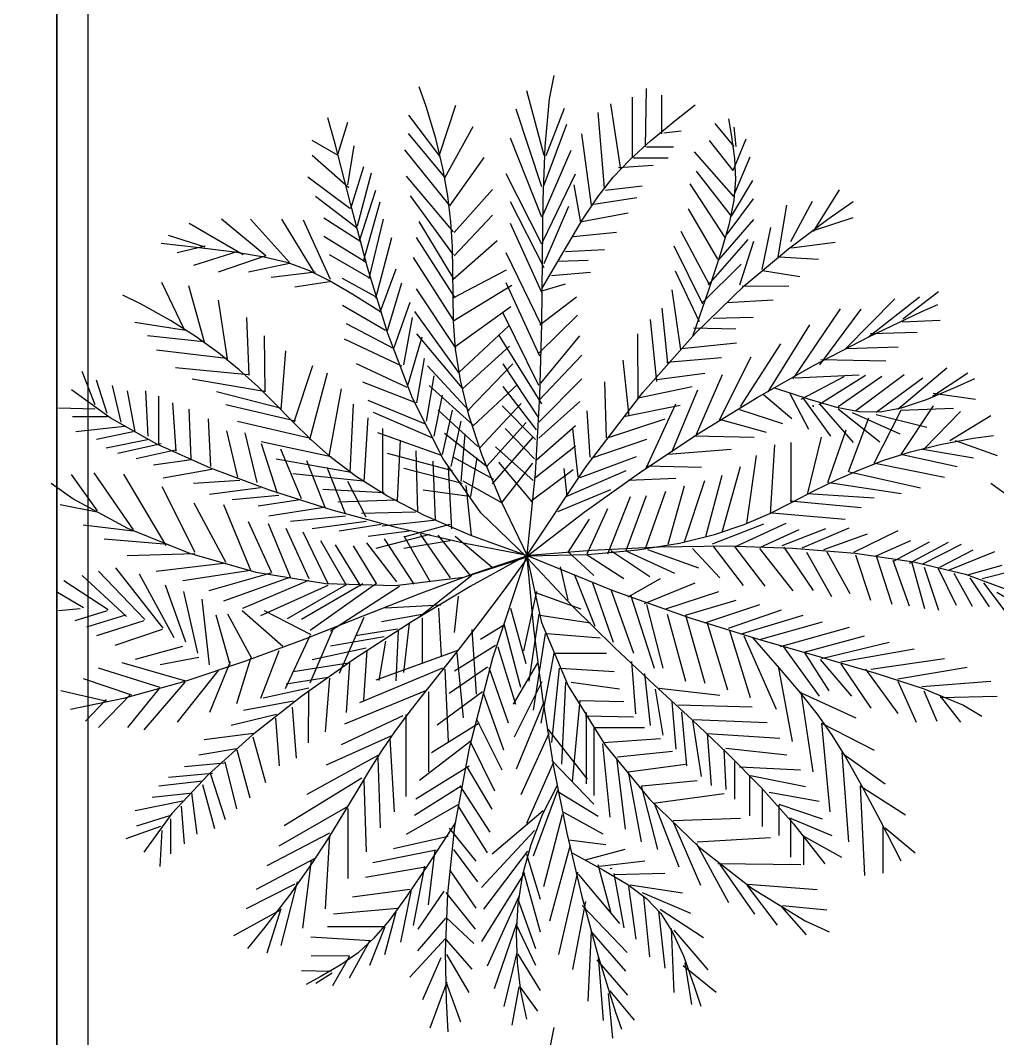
# Model space of a CAD drawing. Header units: millimetres. Extents: x 1993 to 4093, y 1262 to 2017.
# Drawn here: x 3543.47 to 3551.76, y 1609.46 to 1618.1 of the extents above; entities that cross this region are included whole.
import ezdxf

# ---------------------------------------------------------------- set-up
doc = ezdxf.new("R2010")
doc.units = ezdxf.units.MM
doc.layers.add('LOW HEIGHT STORAGE WITH PLANTER BOX', color=251, linetype='Continuous', lineweight=25)
doc.layers.add('PLANNER', color=3, linetype='Continuous')

# ---------------------------------------------------------------- blocks, each defined once
blk = doc.blocks.new('LSH 6FT')
at = {"layer": 'LOW HEIGHT STORAGE WITH PLANTER BOX'}
for p, q in [((-3.4023, -10.0828), (-3.3931, -9.5882)), ((-4.2631, -10.1561), (-4.4096, -9.6066)), ((-3.5122, -10.1744), (-3.5122, -9.6615)), ((-3.2649, -9.9729), (-3.2649, -9.6432)), ((-5.1486, -10.1408), (-5.0121, -9.7288)), ((-4.2814, -10.4217), (-4.5012, -9.7623)), ((-4.2448, -10.1561), (-4.0891, -9.7531)), ((-3.6129, -10.2752), (-3.6953, -9.7165)), ((-5.1482, -10.1612), (-5.4121, -9.8134)), ((-3.7503, -10.4309), (-3.8052, -9.7897)), ((-6.0123, -10.1378), (-5.9298, -9.8722)), ((-5.1042, -10.3448), (-4.8657, -9.9107)), ((-4.2631, -10.4034), (-4.0708, -9.8905)), ((-2.6509, -10.0802), (-2.8097, -9.8852)), ((-2.6327, -10.0783), (-2.65, -9.9143)), ((-5.1084, -10.3367), (-5.4136, -9.9691)), ((-4.2814, -10.6782), (-4.547, -10.0096)), ((-3.8602, -10.5774), (-3.9426, -9.9729)), ((-3.2466, -9.9638), (-3.1001, -9.9454)), ((-2.657, -10.2835), (-2.5474, -10.014)), ((-6.0123, -10.1561), (-6.232, -10.0279)), ((-5.9298, -10.4034), (-5.8749, -10.0737)), ((-5.0676, -10.5736), (-5.4441, -10.1089)), ((-4.2723, -10.6599), (-4.0342, -10.1103)), ((-3.3931, -10.0828), (-3.1642, -10.0828)), ((-2.657, -10.2835), (-2.8589, -10.0285)), ((-5.9207, -10.4309), (-6.232, -10.1561)), ((-5.0633, -10.5817), (-4.7712, -10.1713)), ((-3.503, -10.1744), (-3.21, -10.1744)), ((-2.652, -10.504), (-2.9869, -10.125)), ((-2.653, -10.4949), (-2.5128, -10.1669)), ((-5.9024, -10.6049), (-5.7925, -10.2477)), ((-3.6312, -10.2569), (-3.3382, -10.2385)), ((-5.9115, -10.6049), (-6.2687, -10.3393)), ((-5.8474, -10.7515), (-5.7284, -10.3027)), ((-5.031, -10.8024), (-5.4322, -10.3299)), ((-4.2814, -10.9072), (-4.5836, -10.3118)), ((-4.2723, -10.8797), (-3.9975, -10.3118)), ((-2.6711, -10.6718), (-2.9695, -10.2889)), ((-2.6711, -10.6718), (-2.4915, -10.3673)), ((-5.8291, -10.8797), (-5.6917, -10.4492)), ((-5.0267, -10.8105), (-4.701, -10.4445)), ((-3.9518, -10.724), (-4.0067, -10.4034)), ((-3.7411, -10.4492), (-3.4298, -10.4126)), ((-2.7256, -10.8526), (-3.0226, -10.3959)), ((-1.976, -10.8008), (-1.7557, -10.4459)), ((-5.8566, -10.7698), (-6.2046, -10.5042)), ((-5.0318, -10.999), (-5.3966, -10.4972)), ((-3.8419, -10.5683), (-3.4755, -10.5133)), ((-2.7103, -10.8233), (-2.4842, -10.5231)), ((-5.7925, -11.0446), (-5.6551, -10.55)), ((-4.2631, -11.1087), (-4.547, -10.55)), ((-4.2631, -11.072), (-4.0525, -10.5866)), ((-2.7892, -11.0343), (-3.0369, -10.6092)), ((-2.2754, -11.0167), (-2.2024, -10.5761)), ((-2.1696, -10.8858), (-1.9848, -10.5438)), ((-6.6258, -11.0079), (-7.0013, -10.6965)), ((-6.4244, -11.0629), (-6.754, -10.6965)), ((-6.2137, -11.1453), (-6.4885, -10.6965)), ((-6.0764, -11.2094), (-6.3053, -10.7057)), ((-5.8199, -10.8888), (-6.1313, -10.6873)), ((-5.7467, -11.2003), (-5.6276, -10.6965)), ((-5.0275, -11.0071), (-4.7015, -10.6616)), ((-3.9426, -10.7148), (-3.5488, -10.6415)), ((-2.7792, -11.0425), (-2.4841, -10.698)), ((-1.9769, -10.7917), (-1.6386, -10.6822)), ((-6.8181, -10.9988), (-7.276, -10.7331)), ((-5.0283, -11.2037), (-5.3233, -10.7172)), ((-4.2814, -11.3193), (-4.547, -10.7331)), ((-2.8581, -11.2535), (-3.0995, -10.8001)), ((-2.4115, -11.1232), (-2.3388, -10.7656)), ((-7.1387, -10.9346), (-7.45, -10.8339)), ((-5.7742, -11.0629), (-6.1313, -10.8431)), ((-5.6917, -11.3651), (-5.5544, -10.8522)), ((-5.0175, -11.3633), (-5.3456, -10.8527)), ((-5.0365, -11.208), (-4.661, -10.878)), ((-4.0159, -10.8431), (-3.6495, -10.8064)), ((-2.8672, -11.2544), (-2.5305, -10.8688)), ((-2.6002, -11.2538), (-2.483, -10.8821)), ((-7.1387, -10.9255), (-7.3768, -10.9804)), ((-6.8639, -10.9713), (-7.2394, -11.0904)), ((-4.08, -10.9713), (-3.7503, -10.953)), ((-2.9146, -11.416), (-3.1598, -10.9262)), ((-2.1638, -10.9404), (-1.7913, -10.8918)), ((-6.6258, -11.0079), (-7.0288, -11.1453)), ((-5.7375, -11.2003), (-6.0855, -10.9988)), ((-5.0348, -11.5479), (-5.3714, -11.0211)), ((-4.2814, -11.6033), (-4.5836, -10.9804)), ((-4.1441, -11.0537), (-3.8876, -11.0446)), ((-2.2663, -11.0158), (-1.9327, -11.0357)), ((-6.4244, -11.072), (-6.7724, -11.1453)), ((-6.2046, -11.1453), (-6.58, -11.1911)), ((-5.6551, -11.4842), (-5.5177, -11.1178)), ((-5.0298, -11.3594), (-4.5831, -11.1266)), ((-4.199, -11.1728), (-3.8693, -11.1453)), ((-2.9447, -11.5666), (-3.1468, -11.1367)), ((-2.9246, -11.4079), (-2.5912, -11.0778)), ((-2.4105, -11.1324), (-2.0922, -11.1815)), ((-6.0855, -11.2277), (-6.3786, -11.2735)), ((-5.6917, -11.356), (-5.9756, -11.2003)), ((-7.3199, -11.625), (-7.509, -11.2345)), ((-7.1459, -11.7405), (-7.2773, -11.2629)), ((-5.591, -11.6399), (-5.4719, -11.2369)), ((-5.0102, -11.7933), (-5.3465, -11.2869)), ((-5.0387, -11.5603), (-4.5358, -11.2569)), ((-4.2997, -11.8597), (-4.5836, -11.2369)), ((-4.2723, -11.301), (-4.08, -11.2461)), ((-3.1036, -11.8045), (-3.1759, -11.2963)), ((-2.5811, -11.2609), (-2.1846, -11.265)), ((-1.2169, -11.5422), (-0.914, -11.3112)), ((-6.9515, -11.8819), (-7.0279, -11.3839)), ((-5.5361, -11.7865), (-5.3987, -11.4018)), ((-4.2997, -11.5941), (-3.9884, -11.356)), ((-2.7133, -11.4039), (-2.3197, -11.3806)), ((-1.7037, -11.7972), (-1.2857, -11.3715)), ((-1.509, -11.6952), (-1.0771, -11.3552)), ((-5.6093, -11.6399), (-5.9756, -11.4292)), ((-4.9821, -12.0058), (-5.3596, -11.4797)), ((-5.0187, -11.7771), (-4.5451, -11.4373)), ((-4.3089, -12.107), (-4.6111, -11.4934)), ((-3.2114, -11.9172), (-3.2606, -11.4527)), ((-2.1496, -12.0515), (-1.747, -11.4581)), ((-1.9224, -11.9325), (-1.5708, -11.4588)), ((-7.3054, -11.6395), (-7.737, -11.5739)), ((-6.7659, -12.0205), (-6.7872, -11.5311)), ((-5.4536, -11.933), (-5.3804, -11.53)), ((-4.3089, -11.8323), (-3.9792, -11.5117)), ((-3.3053, -12.0745), (-3.3612, -11.5462)), ((-2.8282, -11.5358), (-2.4884, -11.5274)), ((-1.2246, -11.5669), (-0.9013, -11.5526)), ((-5.5361, -11.7956), (-5.939, -11.585)), ((-4.9863, -11.9977), (-4.5628, -11.6014)), ((-2.9945, -11.6179), (-2.6345, -11.6258)), ((-2.3605, -12.162), (-2.0066, -11.5941)), ((-1.4932, -11.6663), (-1.096, -11.6546)), ((-7.1546, -11.7376), (-7.6296, -11.6866)), ((-6.6294, -12.1621), (-6.6363, -11.6872)), ((-5.4719, -11.9422), (-5.9573, -11.7132)), ((-5.417, -12.0979), (-5.2979, -11.6949)), ((-4.9596, -12.1283), (-5.3442, -11.6679)), ((-4.2814, -12.2627), (-4.6477, -11.6765)), ((-4.2906, -12.0887), (-3.9609, -11.6857)), ((-3.4648, -12.2204), (-3.468, -11.6681)), ((-3.0955, -11.7944), (-2.6311, -11.7452)), ((-6.9602, -11.8791), (-7.5541, -11.8081)), ((-6.4959, -12.3124), (-6.4565, -11.8142)), ((-4.9553, -12.1364), (-4.5559, -11.7733)), ((-2.5958, -12.2853), (-2.2535, -11.7544)), ((-1.6956, -11.793), (-1.2575, -11.7806)), ((-5.4262, -12.1253), (-5.8566, -11.9238)), ((-5.3437, -12.2536), (-5.2796, -11.878)), ((-4.9113, -12.32), (-4.5287, -11.9244)), ((-4.3089, -12.3818), (-4.6111, -11.9238)), ((-4.3089, -12.2353), (-3.9426, -11.8506)), ((-3.5414, -12.3666), (-3.5916, -11.893)), ((-3.2215, -11.9091), (-2.7561, -11.869)), ((-2.7739, -12.3993), (-2.5054, -11.8657)), ((-1.915, -11.8873), (-1.3618, -11.8973)), ((-8.0728, -12.2719), (-8.1827, -11.988)), ((-6.7746, -12.0177), (-7.3915, -11.9583)), ((-6.3856, -12.4164), (-6.2274, -11.9382)), ((-6.252, -12.5667), (-6.1027, -11.9987)), ((-4.8989, -12.3239), (-5.2536, -11.9408)), ((-3.3072, -12.0563), (-2.8983, -12.0038)), ((-1.2598, -12.3091), (-0.8445, -11.9571)), ((-0.967, -12.197), (-0.6675, -11.9988)), ((-7.972, -12.3452), (-8.0636, -12.0612)), ((-6.6381, -12.1593), (-7.2494, -12.0535)), ((-5.3529, -12.2536), (-5.8016, -12.0796)), ((-5.2613, -12.4093), (-5.1972, -12.0246)), ((-4.3089, -12.4184), (-3.9426, -12.0521)), ((-3.7335, -12.5528), (-3.7472, -12.0753)), ((-2.9682, -12.5217), (-2.7484, -12.0137)), ((-2.1333, -12.043), (-1.589, -12.0163)), ((-2.0808, -12.2222), (-1.7157, -12.031)), ((-1.9324, -12.2686), (-1.5357, -12.0194)), ((-1.7682, -12.2859), (-1.3962, -12.029)), ((-1.616, -12.3199), (-1.208, -12.0131)), ((-1.4437, -12.333), (-1.0477, -12.0429)), ((-7.853, -12.4184), (-7.9262, -12.107)), ((-7.7339, -12.5009), (-7.798, -12.1528)), ((-7.624, -12.5375), (-7.6423, -12.1528)), ((-6.493, -12.3037), (-7.0436, -12.1602)), ((-6.0867, -12.7083), (-5.9837, -12.1346)), ((-4.8683, -12.4422), (-5.2385, -12.1085)), ((-4.864, -12.4503), (-4.4889, -12.0999)), ((-4.3272, -12.4826), (-4.6111, -12.1162)), ((-3.4657, -12.2112), (-3.0061, -12.1165)), ((-3.1784, -12.6732), (-2.959, -12.1447)), ((-2.4011, -12.1833), (-2.1596, -12.3876)), ((-2.1801, -12.1709), (-2.0186, -12.4791)), ((-0.9592, -12.1723), (-0.6019, -12.2228)), ((-7.5325, -12.6108), (-7.5325, -12.1986)), ((-7.3859, -12.6657), (-7.4134, -12.2536)), ((-5.9097, -12.844), (-5.882, -12.2647)), ((-5.2705, -12.4368), (-5.7558, -12.2353)), ((-5.1972, -12.5375), (-5.124, -12.1895)), ((-4.8076, -12.6378), (-4.4576, -12.2591)), ((-4.3089, -12.5558), (-3.9609, -12.2444)), ((-3.3971, -12.8084), (-3.1452, -12.2629)), ((-2.0603, -12.2218), (-1.8331, -12.537)), ((-1.9243, -12.2643), (-1.6396, -12.5907)), ((-8.0728, -12.3085), (-8.3841, -12.2994)), ((-7.2577, -12.7299), (-7.276, -12.3085)), ((-6.374, -12.4106), (-6.9651, -12.273)), ((-5.2064, -12.5558), (-5.71, -12.336)), ((-4.8242, -12.6258), (-5.1612, -12.3161)), ((-5.124, -12.6932), (-5.0415, -12.3177)), ((-4.3364, -12.565), (-4.6203, -12.2811)), ((-3.8728, -12.7149), (-3.8961, -12.3213)), ((-3.5869, -12.3714), (-3.1091, -12.2748)), ((-2.6035, -12.31), (-2.2407, -12.4301)), ((-1.973, -12.2898), (-1.9815, -12.2736)), ((-1.7679, -12.3064), (-1.4143, -12.5864)), ((-1.6485, -12.3369), (-1.2436, -12.5177)), ((-1.4608, -12.7665), (-1.2319, -12.3177)), ((-1.4433, -12.3535), (-1.0152, -12.4601)), ((-1.2351, -12.3168), (-0.7888, -12.3001)), ((-1.2319, -12.6932), (-0.9572, -12.2811)), ((-1.0304, -12.6383), (-0.7282, -12.3269)), ((-7.972, -12.3726), (-8.2651, -12.3726)), ((-7.0929, -12.794), (-7.1112, -12.391)), ((-6.2579, -12.5552), (-6.8663, -12.4118)), ((-5.7908, -12.9219), (-5.7572, -12.3831)), ((-5.0507, -12.794), (-4.9683, -12.4093)), ((-4.7477, -12.7924), (-4.4139, -12.4222)), ((-3.7244, -12.5518), (-3.2351, -12.3894)), ((-2.7658, -12.395), (-2.3787, -12.5023)), ((-1.6806, -12.8398), (-1.5066, -12.3818)), ((-0.8198, -12.5742), (-0.4718, -12.3635)), ((-7.8255, -12.4551), (-8.2376, -12.5009)), ((-7.7522, -12.5009), (-8.0636, -12.565)), ((-6.8639, -12.8856), (-6.9555, -12.4917)), ((-6.6991, -12.9314), (-6.7998, -12.51)), ((-5.1331, -12.7024), (-5.6734, -12.51)), ((-5.6313, -13.0229), (-5.6325, -12.4726)), ((-4.7435, -12.8005), (-5.1087, -12.5159)), ((-4.9683, -12.9222), (-4.9316, -12.5192)), ((-4.3455, -12.7299), (-4.5928, -12.4734)), ((-4.3272, -12.739), (-3.9975, -12.4459)), ((-3.9748, -12.8823), (-4.0183, -12.4724)), ((-1.8546, -12.9314), (-1.6989, -12.4826)), ((-7.6149, -12.565), (-7.9812, -12.6383)), ((-7.5141, -12.6016), (-7.8804, -12.6841)), ((-6.0693, -12.714), (-6.6632, -12.5851)), ((-6.5251, -13.023), (-6.6625, -12.6016)), ((-5.5066, -13.0835), (-5.4817, -12.5707)), ((-4.7001, -12.9432), (-4.3585, -12.5483)), ((-3.8628, -12.723), (-3.3917, -12.5626)), ((-2.9926, -12.5345), (-2.4803, -12.5452)), ((-2.34, -13.197), (-2.3033, -12.6108)), ((-2.166, -13.0962), (-2.166, -12.5925)), ((-2.0286, -13.0321), (-1.9096, -12.5467)), ((-0.774, -12.5742), (-0.4168, -12.7024)), ((-7.3951, -12.6566), (-7.7248, -12.7299)), ((-6.3236, -13.0688), (-6.4976, -12.6474)), ((-5.0415, -12.8306), (-5.591, -12.6841)), ((-5.3355, -13.1786), (-5.3483, -12.6631)), ((-4.3547, -12.913), (-4.6752, -12.6291)), ((-4.3455, -12.8947), (-3.9975, -12.6199)), ((-3.2109, -12.6902), (-2.675, -12.6473)), ((-2.5415, -13.2794), (-2.459, -12.7024)), ((-1.2227, -12.6932), (-0.7557, -12.794)), ((-1.0487, -12.6474), (-0.6183, -12.7207)), ((-7.2577, -12.739), (-7.5782, -12.7848)), ((-5.901, -12.8469), (-6.5384, -12.7325)), ((-6.1222, -13.142), (-6.2778, -12.7482)), ((-5.1848, -13.2478), (-5.2033, -12.7497)), ((-4.6884, -12.9061), (-5.0357, -12.7154)), ((-4.8858, -13.0504), (-4.8309, -12.7207)), ((-4.3639, -13.0962), (-4.6477, -12.7573)), ((-4.6197, -13.0975), (-4.359, -12.7654)), ((-3.9557, -12.8895), (-3.4774, -12.7098)), ((-3.3975, -12.788), (-2.9261, -12.7995)), ((-1.4517, -12.7665), (-0.8656, -12.8856)), ((-8.0546, -13.1699), (-8.2745, -12.8634)), ((-7.7492, -13.3317), (-8.0826, -12.8475)), ((-7.4701, -13.4663), (-7.8315, -12.8608)), ((-7.0837, -12.8215), (-7.4958, -12.8947)), ((-5.7995, -12.919), (-6.3962, -12.8567)), ((-5.9482, -13.197), (-6.1038, -12.8031)), ((-4.9591, -12.9405), (-5.4536, -12.8123)), ((-5.0456, -13.3228), (-5.0757, -12.8015)), ((-4.373, -13.0871), (-4.0159, -12.8215)), ((-4.0677, -13.0487), (-4.0928, -12.8119)), ((-4.0768, -13.0497), (-3.566, -12.8298)), ((-2.8894, -13.3893), (-2.7521, -12.8672)), ((-2.7521, -13.3527), (-2.5964, -12.794)), ((-1.6715, -12.8398), (-1.067, -12.9772)), ((-6.8456, -12.913), (-7.2394, -12.9405)), ((-5.7742, -13.2245), (-5.9298, -12.9222)), ((-4.6278, -13.1017), (-4.9504, -12.9187)), ((-4.8804, -13.3774), (-4.9248, -12.9575)), ((-3.5508, -12.9097), (-3.1456, -12.8938)), ((-3.21, -13.4534), (-3.0726, -12.9588)), ((-3.0726, -13.4351), (-2.8986, -12.913)), ((-1.8455, -12.9314), (-1.2319, -13.023)), ((-7.2243, -13.5251), (-7.5048, -12.9679)), ((-6.6716, -12.9772), (-7.102, -13.0321)), ((-6.5159, -13.0413), (-6.9097, -13.0779)), ((-5.6197, -13.0171), (-6.141, -12.9894)), ((-4.895, -13.0504), (-5.2888, -12.9955)), ((-4.1462, -13.1767), (-3.6963, -12.9909)), ((-3.5671, -13.5084), (-3.3931, -13.0413)), ((-3.4023, -13.4901), (-3.2283, -13.0046)), ((-2.0286, -13.023), (-1.4608, -13.0596)), ((-8.0579, -13.1825), (-8.3696, -13.1196)), ((-6.9648, -13.6076), (-7.2336, -13.1071)), ((-6.7508, -13.6847), (-6.9825, -13.1204)), ((-6.3328, -13.0779), (-6.6899, -13.1329)), ((-5.5153, -13.0806), (-6.0134, -13.0991)), ((-3.7228, -13.5359), (-3.5305, -13.0504)), ((-2.1751, -13.0871), (-1.5707, -13.142)), ((-6.1313, -13.142), (-6.5984, -13.2153)), ((-5.9482, -13.2153), (-6.4152, -13.2611)), ((-5.3558, -13.1816), (-5.8133, -13.1942)), ((-3.8968, -13.5359), (-3.7228, -13.1512)), ((-2.3308, -13.1878), (-1.7081, -13.2428)), ((-7.7525, -13.3442), (-8.1743, -13.2922)), ((-6.5781, -13.6905), (-6.7726, -13.2634)), ((-6.4154, -13.7338), (-6.6032, -13.2817)), ((-5.7742, -13.2611), (-6.232, -13.3252)), ((-5.6459, -13.2886), (-6.0031, -13.3435)), ((-5.1761, -13.2507), (-5.6364, -13.301)), ((-5.0631, -13.2881), (-5.4451, -13.3932)), ((-4.0616, -13.5267), (-3.8785, -13.2428)), ((-2.8347, -13.4521), (-2.3977, -13.2809)), ((-2.6385, -13.4728), (-2.209, -13.2751)), ((-6.2585, -13.7488), (-6.453, -13.3217)), ((-6.0958, -13.7921), (-6.3074, -13.3537)), ((-5.4078, -13.3435), (-5.7558, -13.3893)), ((-5.2338, -13.371), (-5.6917, -13.4901)), ((-5.2269, -13.7755), (-5.4518, -13.3873)), ((-5.0567, -13.7404), (-5.3133, -13.3705)), ((-4.8898, -13.7179), (-5.161, -13.3776)), ((-4.705, -13.6531), (-5.0167, -13.3892)), ((-2.4272, -13.4796), (-2.0985, -13.3295)), ((-2.241, -13.465), (-1.872, -13.3226)), ((-2.0737, -13.4844), (-1.6745, -13.3143)), ((-1.8888, -13.4987), (-1.5174, -13.3651)), ((-1.6348, -13.522), (-1.2582, -13.3394)), ((-7.4872, -13.4551), (-7.9986, -13.4127)), ((-5.9436, -13.7991), (-6.1593, -13.4267)), ((-5.8197, -13.812), (-6.0342, -13.46)), ((-5.6857, -13.7874), (-5.8819, -13.4671)), ((-5.5143, -13.7727), (-5.7684, -13.4437)), ((-5.3654, -13.7923), (-5.6187, -13.4098)), ((-5.0598, -13.426), (-5.4536, -13.4901)), ((-2.8297, -13.4697), (-2.5727, -13.8063)), ((-2.6473, -13.4752), (-2.3903, -13.8119)), ((-2.2272, -13.4802), (-1.9803, -13.8482)), ((-1.4449, -13.554), (-1.149, -13.4227)), ((-1.2903, -13.596), (-0.993, -13.4357)), ((-1.1608, -13.6164), (-0.8307, -13.4374)), ((-1.0539, -13.6243), (-0.7213, -13.4541)), ((-7.2277, -13.5376), (-7.8013, -13.5524)), ((-4.0616, -13.5176), (-3.8419, -13.7191)), ((-3.8968, -13.545), (-3.5854, -13.7465)), ((-3.6953, -13.5084), (-3.3657, -13.7282)), ((-3.5763, -13.5084), (-3.155, -13.7007)), ((-3.384, -13.4992), (-2.9536, -13.6549)), ((-3.0046, -13.4906), (-2.7725, -13.7391)), ((-2.4335, -13.4909), (-2.1514, -13.849)), ((-2.0348, -13.5209), (-1.8232, -13.899)), ((-1.8637, -13.5202), (-1.6684, -13.8742)), ((-1.6185, -13.546), (-1.4912, -13.9288)), ((-1.4424, -13.5628), (-1.3101, -13.9633)), ((-0.9043, -13.6486), (-0.6221, -13.5022)), ((-0.8213, -13.6727), (-0.4372, -13.5165)), ((-6.9603, -13.6155), (-7.5551, -13.685)), ((-4.1258, -13.6458), (-4.0616, -13.9297)), ((-1.3016, -13.5896), (-1.163, -13.9788)), ((-1.1457, -13.6026), (-1.0335, -13.9993)), ((-1.0376, -13.6482), (-0.9153, -14.0134)), ((-0.9219, -13.6536), (-0.7655, -13.971)), ((-0.6579, -13.7122), (-0.3759, -13.6324)), ((-7.8072, -14.0671), (-8.1827, -13.7191)), ((-7.6515, -14.0946), (-8.0453, -13.6824)), ((-7.4958, -14.1679), (-7.8988, -13.6549)), ((-7.4042, -14.2503), (-7.6973, -13.7099)), ((-6.7554, -13.6768), (-7.3286, -13.7654)), ((-6.5735, -13.6984), (-7.11, -13.8504)), ((-6.4154, -13.7338), (-6.9856, -13.9371)), ((-4.8773, -13.7212), (-5.3273, -14.0772)), ((-4.0067, -13.7099), (-3.8327, -14.1495)), ((-0.7849, -13.7005), (-0.6296, -13.9802)), ((-0.6504, -13.7386), (-0.485, -13.9869)), ((-0.5435, -13.7465), (-0.2414, -13.6705)), ((-7.9629, -14.0122), (-8.3383, -13.7649)), ((-7.3035, -14.2869), (-7.4775, -13.8015)), ((-6.2619, -13.7613), (-6.8217, -14.0009)), ((-6.0992, -13.8046), (-6.6702, -14.0613)), ((-5.9436, -13.7991), (-6.4429, -14.0884)), ((-5.8005, -13.7903), (-6.3236, -14.0933)), ((-5.6857, -13.7874), (-6.248, -14.1872)), ((-5.4913, -13.8123), (-6.0753, -14.193)), ((-3.851, -13.7832), (-3.677, -14.2869)), ((-3.5488, -13.9022), (-3.2741, -13.7465)), ((-3.4114, -13.9572), (-2.981, -13.7832)), ((-0.5335, -13.7817), (-0.3505, -14.025)), ((-8.1735, -13.9938), (-8.3933, -13.8656)), ((-7.2028, -14.3785), (-7.3218, -13.8564)), ((-4.9913, -13.8953), (-5.0267, -14.2048)), ((-4.3272, -13.8564), (-4.4371, -14.3602)), ((-4.3364, -13.8656), (-3.9518, -14.003)), ((-3.6953, -13.8381), (-3.503, -14.3785)), ((-3.5305, -13.8839), (-3.329, -14.5068)), ((-3.2283, -14.003), (-2.7796, -13.8564)), ((-0.1991, -13.9938), (-0.4189, -13.8656)), ((-7.102, -14.4793), (-7.1661, -13.9206)), ((-5.1399, -13.9718), (-5.6123, -13.9982)), ((-5.1605, -13.9976), (-5.1362, -14.4034)), ((-4.5473, -13.9978), (-4.4173, -14.4669)), ((-3.3931, -13.9664), (-3.2558, -14.5068)), ((-3.0634, -14.058), (-2.633, -13.9297)), ((-2.8986, -14.1221), (-2.4316, -13.9664)), ((-8.201, -14.003), (-8.3841, -14.0213)), ((-7.972, -14.0213), (-8.2468, -14.1037)), ((-7.8163, -14.058), (-8.146, -14.1587)), ((-6.928, -14.4793), (-7.0471, -14.058)), ((-6.7449, -14.4243), (-6.9464, -14.0488)), ((-6.4793, -14.3236), (-6.8273, -14.0213)), ((-6.2412, -14.2228), (-6.635, -14.0213)), ((-5.7925, -14.0763), (-6.0031, -14.5525)), ((-5.2972, -14.0511), (-5.6426, -14.1137)), ((-5.2975, -14.08), (-5.2991, -14.4653)), ((-4.3089, -14.0488), (-4.3913, -14.6167)), ((-4.2997, -14.058), (-3.8693, -14.1221)), ((-3.2191, -14.0488), (-3.0634, -14.6167)), ((-3.0634, -14.058), (-2.8986, -14.635)), ((-2.6971, -14.1679), (-2.2484, -14.0122)), ((-2.5781, -14.2137), (-2.0652, -14.058)), ((-7.6607, -14.1037), (-8.0636, -14.232)), ((-6.0489, -14.1587), (-6.2504, -14.635)), ((-5.4081, -14.1251), (-5.4564, -14.5445)), ((-4.6, -14.1384), (-4.8022, -14.2642)), ((-4.6049, -14.1306), (-4.4643, -14.6687)), ((-2.8803, -14.1129), (-2.7063, -14.6899)), ((-2.4224, -14.2595), (-1.9004, -14.1129)), ((-2.2576, -14.3236), (-1.6715, -14.1587)), ((-7.505, -14.177), (-7.9079, -14.3144)), ((-6.2504, -14.232), (-6.461, -14.6808)), ((-5.6209, -14.2414), (-6.0765, -14.3201)), ((-5.5072, -14.1761), (-5.8641, -14.2328)), ((-5.5016, -14.1935), (-5.5209, -14.6133)), ((-4.8767, -14.177), (-4.8401, -14.7266)), ((-4.254, -14.2137), (-4.3547, -14.864)), ((-4.2356, -14.2137), (-3.7869, -14.2503)), ((-2.688, -14.1862), (-2.514, -14.7541)), ((-2.5689, -14.232), (-2.2942, -14.8548)), ((-2.0561, -14.3694), (-1.5433, -14.232)), ((-7.331, -14.3236), (-7.7339, -14.4335)), ((-5.7726, -14.3381), (-6.2313, -14.4371)), ((-5.6097, -14.2763), (-5.6657, -14.6116)), ((-4.6742, -14.314), (-5.0242, -14.5317)), ((-4.6567, -14.3247), (-4.5044, -14.8123)), ((-2.2392, -14.3144), (-1.9279, -14.7449)), ((-1.9096, -14.4243), (-1.3326, -14.2869)), ((-1.7447, -14.4518), (-1.122, -14.3419)), ((-7.1936, -14.4152), (-7.5233, -14.4793)), ((-6.754, -14.4243), (-6.8731, -14.809)), ((-6.5159, -14.3602), (-6.6716, -14.7632)), ((-5.767, -14.3556), (-5.795, -14.7781)), ((-5.0049, -14.3602), (-5.6917, -14.6075)), ((-5.0049, -14.3785), (-4.95, -14.9281)), ((-4.1807, -14.3785), (-4.2906, -14.9739)), ((-4.1807, -14.3785), (-3.732, -14.3785)), ((-2.0561, -14.3694), (-1.8455, -14.6991)), ((-1.4883, -14.5159), (-0.8656, -14.4243)), ((-7.5233, -14.6716), (-8.0453, -14.5068)), ((-7.3035, -14.6167), (-7.8438, -14.461)), ((-6.928, -14.4518), (-7.102, -14.8823)), ((-5.9246, -14.4638), (-6.3918, -14.5366)), ((-5.9159, -14.461), (-5.9439, -14.8836)), ((-5.124, -14.5068), (-5.8291, -14.7998)), ((-5.1056, -14.5159), (-5.0782, -15.1296)), ((-4.7435, -14.4973), (-5.0683, -14.7209)), ((-4.7309, -14.5002), (-4.5679, -14.9704)), ((-4.3177, -14.4603), (-4.5264, -14.8109)), ((-4.1349, -14.5068), (-4.199, -15.1387)), ((-4.1258, -14.5068), (-3.6679, -14.5342)), ((-3.5204, -14.4513), (-3.4871, -14.893)), ((-2.2759, -14.4884), (-2.1568, -15.1296)), ((-1.9187, -14.4335), (-1.6531, -14.7449)), ((-1.7447, -14.4701), (-1.4883, -14.8456)), ((-1.5341, -14.5159), (-1.2594, -14.8914)), ((-1.2594, -14.5983), (-0.6733, -14.4976)), ((-7.7614, -14.7357), (-8.1735, -14.5983)), ((-7.0288, -14.5251), (-7.3768, -14.9647)), ((-6.0969, -14.5864), (-6.4538, -14.6431)), ((-6.0854, -14.5923), (-6.1225, -15.0466)), ((-3.4121, -14.5513), (-3.3621, -14.993)), ((-7.5325, -14.6808), (-7.798, -15.0105)), ((-7.3127, -14.6258), (-7.6607, -15.0288)), ((-6.2601, -14.6772), (-6.6463, -14.7625)), ((-4.2835, -14.6218), (-4.5166, -15.0929)), ((-4.08, -14.6258), (-4.1166, -15.3219)), ((-4.0342, -14.6258), (-3.6221, -14.6808)), ((-3.3204, -14.6847), (-3.2538, -15.0764)), ((-3.2871, -14.6763), (-2.7704, -14.7347)), ((-1.2594, -14.6167), (-1.1037, -14.9647)), ((-1.0579, -14.6625), (-0.4718, -14.6167)), ((-7.972, -14.7907), (-8.3658, -14.6991)), ((-7.9812, -14.7724), (-8.1552, -14.9556)), ((-7.7706, -14.7266), (-8.0453, -15.0105)), ((-6.2633, -14.6974), (-6.2655, -15.1405)), ((-5.2705, -14.6991), (-5.9573, -14.983)), ((-5.243, -14.7083), (-5.243, -15.386)), ((-4.7857, -14.7069), (-5.1708, -14.9896)), ((-4.7809, -14.7147), (-4.6082, -15.2004)), ((-2.0836, -14.7083), (-1.9828, -15.386)), ((-2.0744, -14.7174), (-1.6165, -14.9281)), ((-1.0396, -14.6991), (-0.9297, -14.9556)), ((-0.9022, -14.7541), (-0.4168, -14.7449)), ((-0.9022, -14.7449), (-0.7282, -14.9647)), ((-6.3888, -14.7857), (-6.8155, -14.8648)), ((-6.401, -14.8377), (-6.3683, -15.2697)), ((-4.271, -14.8082), (-4.5002, -15.3636)), ((-3.9609, -14.7815), (-4.025, -15.4685)), ((-3.9609, -14.7815), (-3.5854, -14.7907)), ((-3.1788, -14.793), (-3.1454, -15.1931)), ((-3.1288, -14.818), (-2.4955, -14.8347)), ((-6.5349, -14.8999), (-6.9183, -14.9939)), ((-6.544, -14.9317), (-6.511, -15.3347)), ((-5.4628, -14.9098), (-5.9848, -15.1571)), ((-5.4353, -14.9006), (-5.4353, -15.5967)), ((-4.8387, -14.9339), (-4.6212, -15.3703)), ((-3.9151, -14.9098), (-3.503, -14.9189)), ((-3.906, -14.8823), (-3.906, -15.4868)), ((-3.0954, -14.8764), (-3.0538, -15.3347)), ((-2.9954, -14.943), (-2.3705, -14.968)), ((-4.8145, -14.9728), (-5.2189, -15.2244)), ((-4.2313, -15.0252), (-3.8988, -15.4476)), ((-3.8419, -15.0105), (-3.4114, -15.0105)), ((-3.8419, -15.0105), (-3.8419, -15.5875)), ((-3.0038, -14.9514), (-2.9288, -15.4264)), ((-1.9096, -14.9739), (-1.8363, -15.7249)), ((-1.9096, -14.9739), (-1.4608, -15.2029)), ((-6.7337, -15.0598), (-7.1485, -15.1158)), ((-6.7341, -15.0888), (-6.6285, -15.4781)), ((-5.5635, -15.0838), (-6.113, -15.3311)), ((-5.5727, -15.1021), (-5.5361, -15.7249)), ((-4.2217, -15.0605), (-4.4605, -15.5806)), ((-3.7594, -15.1387), (-3.2741, -15.1021)), ((-2.8788, -15.0597), (-2.2621, -15.1014)), ((-2.8788, -15.0597), (-2.8454, -15.5014)), ((-6.8743, -15.1914), (-7.1935, -15.2457)), ((-6.8715, -15.2001), (-6.7603, -15.607)), ((-4.8828, -15.1232), (-5.3204, -15.4601)), ((-4.8905, -15.128), (-4.6827, -15.5488)), ((-3.7686, -15.1479), (-3.7045, -15.7707)), ((-2.7371, -15.1931), (-2.7204, -15.5348)), ((-2.7204, -15.1847), (-2.2038, -15.2431)), ((-5.6734, -15.2487), (-6.2778, -15.5784)), ((-5.6734, -15.267), (-5.6551, -15.8623)), ((-4.1973, -15.2911), (-3.8414, -15.6598)), ((-3.6495, -15.267), (-3.5763, -15.8715)), ((-3.6404, -15.2578), (-3.1733, -15.212)), ((-1.7356, -15.2212), (-1.6806, -15.9814)), ((-1.7172, -15.2395), (-1.3693, -15.4868)), ((-6.9799, -15.3119), (-7.3162, -15.3427)), ((-6.974, -15.3003), (-6.8743, -15.7012)), ((-4.8997, -15.3386), (-5.3508, -15.6192)), ((-4.9153, -15.3483), (-4.7054, -15.7031)), ((-4.1901, -15.3177), (-4.4136, -15.8241)), ((-3.5488, -15.386), (-3.0634, -15.3219)), ((-2.6455, -15.3014), (-2.6455, -15.6181)), ((-2.6038, -15.3431), (-2.0871, -15.3681)), ((-7.1612, -15.4662), (-7.5324, -15.5082)), ((-7.0765, -15.4005), (-7.4505, -15.4339)), ((-7.0967, -15.3974), (-6.9709, -15.7899)), ((-5.8108, -15.441), (-6.4701, -15.844)), ((-5.7925, -15.4593), (-5.7742, -16.0638)), ((-3.5488, -15.386), (-3.4389, -15.9814)), ((-3.4298, -15.5051), (-2.9627, -15.4593)), ((-2.5205, -15.4181), (-2.5205, -15.7598)), ((-2.5121, -15.4181), (-2.0455, -15.5098)), ((-7.1616, -15.4951), (-7.0616, -15.8671)), ((-4.9661, -15.5093), (-5.3628, -15.7561)), ((-4.9788, -15.5064), (-4.7243, -15.8982)), ((-4.148, -15.5435), (-4.3571, -16.103)), ((-4.1456, -15.5523), (-3.8038, -15.7635)), ((-3.4389, -15.5051), (-3.3015, -16.0455)), ((-2.4121, -15.5264), (-2.4121, -15.8515)), ((-1.5799, -15.5051), (-1.5433, -16.2653)), ((-1.5799, -15.5051), (-1.1953, -15.7524)), ((-7.3283, -15.6351), (-7.7347, -15.7173)), ((-7.2725, -15.5692), (-7.5885, -15.6032)), ((-7.255, -15.5636), (-7.2098, -15.9146)), ((-3.3382, -15.6517), (-2.7338, -15.5692)), ((-2.3538, -15.5598), (-1.9288, -15.6348)), ((-7.3432, -15.6784), (-7.3179, -15.9973)), ((-5.9298, -15.6791), (-6.5159, -16.018)), ((-5.9298, -15.6975), (-5.9298, -16.2928)), ((-4.9888, -15.6637), (-5.434, -15.919)), ((-4.9918, -15.6763), (-4.7451, -16.0728)), ((-4.2704, -15.7181), (-4.7037, -16.0848)), ((-3.329, -15.6517), (-3.1184, -16.1921)), ((-2.2705, -15.6598), (-1.9038, -15.7848)), ((-2.2705, -15.6681), (-2.2705, -15.9265)), ((-7.4426, -15.7584), (-7.7217, -15.8478)), ((-7.4342, -15.7845), (-7.4348, -16.0829)), ((-4.1106, -15.7516), (-4.2677, -16.3634)), ((-4.0977, -15.7292), (-3.7632, -15.9138)), ((-3.1733, -15.7982), (-2.9352, -16.3478)), ((-3.1642, -15.7982), (-2.5964, -15.7799)), ((-2.1788, -15.7765), (-1.8205, -15.9265)), ((-2.1705, -15.7765), (-2.1705, -16.1098)), ((-7.519, -15.8502), (-7.8127, -15.9539)), ((-7.5078, -15.8851), (-7.5258, -16.189)), ((-5.0689, -15.8644), (-4.8413, -16.1435)), ((-4.3454, -15.8848), (-4.7954, -16.3682)), ((-1.3876, -15.844), (-1.3876, -16.247)), ((-1.3693, -15.8623), (-1.1128, -16.073)), ((-6.0855, -15.9081), (-6.6167, -16.1829)), ((-6.0855, -15.9264), (-6.1222, -16.5493)), ((-5.0787, -15.9353), (-5.5421, -16.0401)), ((-4.0532, -15.9638), (-3.7393, -16.0022)), ((-2.9627, -15.9814), (-2.34, -15.9448)), ((-2.0705, -15.9265), (-1.7372, -16.1098)), ((-2.0621, -15.9265), (-2.0621, -16.1765)), ((-5.179, -16.0516), (-5.7161, -16.1592)), ((-5.1916, -16.0486), (-5.247, -16.5145)), ((-5.0314, -16.046), (-4.8291, -16.3193)), ((-4.4037, -16.0598), (-4.7787, -16.5516)), ((-4.0413, -16.008), (-4.2177, -16.6535)), ((-3.9122, -16.1344), (-3.5763, -16.0435)), ((-2.9719, -15.9906), (-2.6971, -16.4943)), ((-6.2046, -16.1188), (-6.7082, -16.3844)), ((-6.2412, -16.1371), (-6.3145, -16.7141)), ((-4.412, -16.0848), (-4.2954, -16.4682)), ((-3.7934, -16.1877), (-3.4078, -16.1403)), ((-5.2725, -16.196), (-5.7785, -16.2843)), ((-5.2773, -16.1882), (-5.3746, -16.6909)), ((-5.0648, -16.2178), (-4.8412, -16.5425)), ((-4.4287, -16.2432), (-4.7954, -16.8266)), ((-4.437, -16.2349), (-4.2954, -16.7432)), ((-3.9791, -16.2379), (-4.1411, -16.9364)), ((-3.8071, -16.1724), (-3.6994, -16.5702)), ((-3.6842, -16.2056), (-3.7019, -16.2104)), ((-3.6699, -16.2586), (-3.2369, -16.2459)), ((-2.7887, -16.1646), (-2.0836, -16.1737)), ((-2.7704, -16.1737), (-2.4773, -16.5951)), ((-6.3603, -16.3203), (-6.4976, -16.8607)), ((-3.9743, -16.2556), (-3.6241, -16.6732)), ((-3.6723, -16.2498), (-3.5856, -16.7103)), ((-6.3786, -16.3386), (-6.7907, -16.5493)), ((-5.403, -16.3851), (-5.8905, -16.451)), ((-5.3904, -16.388), (-5.4807, -16.8324)), ((-5.1137, -16.3992), (-5.3348, -16.7201)), ((-5.0963, -16.41), (-4.8494, -16.7201)), ((-3.548, -16.3585), (-3.4838, -16.8061)), ((-3.5327, -16.3449), (-3.0871, -16.4141)), ((-3.4292, -16.4117), (-3.0216, -16.5861)), ((-2.5415, -16.3478), (-2.285, -16.6867)), ((-2.5323, -16.3386), (-1.9462, -16.3844)), ((-4.4787, -16.4432), (-4.7454, -17.0349)), ((-4.487, -16.4682), (-4.3371, -16.8849)), ((-3.9121, -16.4855), (-4.0209, -17.0652)), ((-3.4197, -16.4471), (-3.3677, -16.9549)), ((-6.4976, -16.5584), (-6.9006, -16.7782)), ((-6.4976, -16.5493), (-6.6167, -16.9248)), ((-5.5072, -16.547), (-6.05, -16.5934)), ((-5.5209, -16.577), (-5.6188, -16.9399)), ((-3.9403, -16.5215), (-3.5572, -16.9208)), ((-3.293, -16.5647), (-3.2369, -17.0524)), ((-3.2777, -16.551), (-2.9087, -16.7928)), ((-2.2484, -16.5309), (-2.0378, -16.7691)), ((-2.2392, -16.5218), (-1.8638, -16.5584)), ((-5.1006, -16.6284), (-5.3381, -16.9055)), ((-5.0929, -16.6235), (-4.8584, -16.8444)), ((-4.4954, -16.6682), (-4.687, -17.2266)), ((-4.5037, -16.6766), (-4.3371, -17.0266)), ((-5.6163, -16.7011), (-6.1017, -16.7011)), ((-5.6163, -16.7011), (-5.7462, -17.0299)), ((-3.8628, -16.7378), (-3.8913, -17.3338)), ((-3.8604, -16.7466), (-3.5719, -17.0766)), ((-3.1857, -16.7159), (-3.1618, -17.2598)), ((-3.1632, -16.7288), (-2.8723, -17.0676)), ((-5.737, -16.8193), (-6.2417, -16.7881)), ((-5.7447, -16.8241), (-5.9173, -17.1363)), ((-5.101, -16.8012), (-5.4037, -17.1296)), ((-5.0962, -16.8089), (-4.8754, -17.0599)), ((-5.0926, -16.9361), (-4.902, -17.2598)), ((-4.4954, -16.9183), (-4.6037, -17.3767)), ((-4.487, -16.9349), (-4.2954, -17.2433)), ((-5.9139, -16.9509), (-6.2392, -16.9483)), ((-5.9139, -16.9509), (-6.0592, -17.203)), ((-5.1393, -16.9651), (-5.2954, -17.3211)), ((-3.8159, -16.9813), (-3.5547, -17.2807)), ((-3.8054, -16.95), (-3.7615, -17.4979)), ((-3.069, -17.0069), (-3.011, -17.3613)), ((-6.0705, -17.0807), (-6.322, -17.0753)), ((-6.0609, -17.0962), (-6.2009, -17.1833)), ((-3.0819, -17.0294), (-2.802, -17.2573)), ((-5.0873, -17.1701), (-5.2318, -17.562)), ((-5.0951, -17.1749), (-4.9735, -17.5091)), ((-4.4787, -17.21), (-4.537, -17.535)), ((-4.4704, -17.21), (-4.3204, -17.4183)), ((-3.7193, -17.2683), (-3.6831, -17.6475)), ((-3.7064, -17.2458), (-3.4972, -17.4929))]:
    blk.add_line(p, q, dxfattribs=at)
at = {"layer": 'LOW HEIGHT STORAGE WITH PLANTER BOX', "ltscale": 0.7}
blk.add_lwpolyline([(-9, -36.0001), (-9, 36.0002), (-8.4001, 35.9999), (-8.4, -36.0001)], close=True, dxfattribs=at)
at = {"layer": 'LOW HEIGHT STORAGE WITH PLANTER BOX', "ltscale": 0.1}
for points in [[(-8.4, -35.4002), (-8.4003, 35.3999), (7.8007, 35.3999), (7.8, -35.4)], [(-8.1333, -35.1335), (-8.1333, 35.1333), (7.5343, 35.1333), (7.5343, -35.1335)]]:
    blk.add_lwpolyline(points, close=True, dxfattribs=at)
at = {"layer": 'LOW HEIGHT STORAGE WITH PLANTER BOX'}
for points in [[(-4.4096, -13.5725), (-4.3374, -12.8534), (-4.2986, -12.1922), (-4.2821, -11.5865), (-4.2769, -11.0343), (-4.2716, -10.5331), (-4.2551, -10.0807), (-4.2163, -9.6749), (-4.1766, -9.4762)], [(-4.4031, -13.5526), (-4.6258, -13.0962), (-4.789, -12.7015), (-4.9019, -12.3599), (-4.9739, -12.0625), (-5.014, -11.8005), (-5.0317, -11.565), (-5.0361, -11.3472), (-5.0366, -11.1383), (-5.0414, -10.9303), (-5.0548, -10.718), (-5.0804, -10.4971), (-5.1216, -10.2632), (-5.1817, -10.0119), (-5.2641, -9.739), (-5.3238, -9.5743)], [(-4.2792, -11.2824), (-4.0909, -10.9577), (-3.9388, -10.7054), (-3.8063, -10.5061), (-3.6767, -10.3404), (-3.5333, -10.1888), (-3.3593, -10.032), (-3.1381, -9.8505), (-2.9806, -9.7259)], [(-4.4096, -13.5634), (-4.7999, -13.1879), (-5.1195, -12.7301), (-5.3792, -12.2145), (-5.5899, -11.6651), (-5.7623, -11.1063), (-5.9074, -10.5623), (-6.0359, -10.0573), (-6.0974, -9.8364)], [(-2.9999, -11.689), (-2.8619, -11.2878), (-2.7599, -10.9772), (-2.6904, -10.7341), (-2.6503, -10.5357), (-2.6361, -10.3588), (-2.6445, -10.1805), (-2.6722, -9.9778), (-2.6955, -9.8443)], [(-4.4182, -13.5648), (-3.9072, -12.7955), (-3.4259, -12.168), (-2.9771, -11.6634), (-2.5636, -11.2626), (-2.1882, -10.9465), (-1.8537, -10.6962), (-1.6398, -10.5465)], [(-5.6441, -11.4893), (-5.886, -11.3362), (-6.0832, -11.2194), (-6.259, -11.132), (-6.4367, -11.0669), (-6.6397, -11.0171), (-6.8912, -10.9755), (-7.2146, -10.9351), (-7.5134, -10.9021)], [(-4.408, -13.553), (-4.8858, -13.3807), (-5.2778, -13.2114), (-5.5968, -13.045), (-5.8556, -12.8818), (-6.067, -12.7218), (-6.2437, -12.5652), (-6.3987, -12.4121), (-6.5445, -12.2626), (-6.6929, -12.1167), (-6.8504, -11.9738), (-7.0227, -11.8332), (-7.2152, -11.694), (-7.4334, -11.5557), (-7.6827, -11.4174), (-7.8402, -11.3408)], [(-4.4031, -13.5526), (-3.9224, -13.1823), (-3.4342, -12.8342), (-2.9434, -12.5097), (-2.4554, -12.2104), (-1.975, -11.938), (-1.5075, -11.694), (-1.058, -11.48), (-0.9195, -11.4208)], [(-2.3073, -12.1265), (-2.0143, -12.2247), (-1.7819, -12.2929), (-1.5881, -12.3292), (-1.4109, -12.3317), (-1.2281, -12.2984), (-1.0178, -12.2276), (-0.758, -12.1172), (-0.6056, -12.0475)], [(-4.3913, -13.5542), (-4.9473, -13.4444), (-5.508, -13.3145), (-6.061, -13.165), (-6.5938, -12.9966), (-7.094, -12.8097), (-7.549, -12.6049), (-7.9466, -12.3827), (-8.2742, -12.1437)], [(-4.4005, -13.5542), (-3.8928, -13.5407), (-3.4674, -13.503), (-3.1123, -13.4453), (-2.8153, -13.3716), (-2.5644, -13.2861), (-2.3474, -13.1929), (-2.1522, -13.0962), (-1.9668, -13.0001), (-1.7801, -12.9081), (-1.5856, -12.822), (-1.3779, -12.7425), (-1.1515, -12.6709), (-0.9009, -12.6081), (-0.6207, -12.555), (-0.4471, -12.5318)], [(-4.3988, -13.5604), (-4.9485, -13.7358), (-5.5279, -13.8082), (-6.1198, -13.7904), (-6.7066, -13.6948), (-7.2711, -13.5342), (-7.7958, -13.3212), (-8.2635, -13.0684), (-8.4467, -12.938)], [(3.5755, -13.5604), (3.0258, -13.7358), (2.4464, -13.8082), (1.8546, -13.7904), (1.2678, -13.6948), (0.7033, -13.5342), (0.1785, -13.3212), (-0.2891, -13.0684), (-0.4723, -12.938)], [(-4.425, -13.5496), (-3.8601, -13.504), (-3.2852, -13.4764), (-2.7124, -13.4697), (-2.1539, -13.4868), (-1.6218, -13.5305), (-1.1281, -13.6038), (-0.6851, -13.7094), (-0.3048, -13.8503)], [(-4.4371, -13.5634), (-4.8715, -13.7075), (-5.3277, -13.8788), (-5.8028, -14.0663), (-6.2939, -14.2595), (-6.7978, -14.4474), (-7.3115, -14.6195), (-7.8322, -14.765), (-8.2822, -14.8578)], [(-4.3935, -13.5402), (-4.8894, -13.8145), (-5.3837, -14.1093), (-5.8647, -14.4204), (-6.3206, -14.7434), (-6.7399, -15.0741), (-7.1107, -15.4081), (-7.4215, -15.741), (-7.6605, -16.0687)], [(-4.4005, -13.5634), (-4.6104, -13.8528), (-4.8017, -14.1068), (-4.9759, -14.3311), (-5.1345, -14.5314), (-5.2791, -14.7134), (-5.4111, -14.8829), (-5.5321, -15.0457), (-5.6437, -15.2074), (-5.7483, -15.3737), (-5.8527, -15.5491), (-5.9648, -15.7382), (-6.0921, -15.9453), (-6.2425, -16.175), (-6.4237, -16.4317), (-6.6436, -16.7198), (-6.7807, -16.8868)], [(-4.4084, -13.5447), (-4.7011, -14.4207), (-4.9001, -15.186), (-5.0223, -15.8502), (-5.0843, -16.4227), (-5.1028, -16.9131), (-5.0946, -17.3309), (-5.0812, -17.5915)], [(-4.4096, -13.5542), (-4.2859, -14.1178), (-4.0581, -14.6554), (-3.7459, -15.1586), (-3.3691, -15.6185), (-2.9472, -16.0264), (-2.4998, -16.3737), (-2.0467, -16.6516), (-1.842, -16.7448)], [(-4.4083, -13.5644), (-4.3535, -14.1687), (-4.2773, -14.7635), (-4.1821, -15.3441), (-4.0702, -15.9055), (-3.9438, -16.4431), (-3.8053, -16.9519), (-3.657, -17.4271), (-3.6064, -17.569)], [(-4.4005, -13.5542), (-3.679, -13.8478), (-3.0247, -14.079), (-2.4358, -14.2628), (-1.9107, -14.414), (-1.4479, -14.5477), (-1.0457, -14.6786), (-0.7026, -14.8218), (-0.5473, -14.9144)], [(-4.406, -13.5709), (-4.024, -13.977), (-3.6656, -14.3317), (-3.3285, -14.6492), (-3.0103, -14.9434), (-2.7086, -15.2284), (-2.421, -15.5181), (-2.1452, -15.8267), (-1.8788, -16.1682)], [(-2.497, -14.2436), (-2.2687, -14.5051), (-2.0899, -14.7156), (-1.9455, -14.898), (-1.8204, -15.0749), (-1.6998, -15.2692), (-1.5685, -15.5034), (-1.4114, -15.8004), (-1.235, -16.1415)], [(-4.1509, -15.5009), (-4.2795, -15.7521), (-4.3769, -16.0045), (-4.445, -16.2571), (-4.4856, -16.5088), (-4.5008, -16.7585), (-4.4923, -17.0051), (-4.4621, -17.2477), (-4.412, -17.485)], [(-5.0161, -15.8165), (-5.2477, -16.1719), (-5.43, -16.4433), (-5.5791, -16.6475), (-5.7109, -16.8012), (-5.8417, -16.9211), (-5.9875, -17.0241), (-6.1644, -17.1268), (-6.284, -17.1905)], [(-4.0312, -16.0712), (-3.7601, -16.2195), (-3.5522, -16.3437), (-3.3939, -16.4612), (-3.2717, -16.5897), (-3.172, -16.7464), (-3.0811, -16.9488), (-2.9855, -17.2145), (-2.9332, -17.3737)], [(-4.4096, -21.6517), (-4.3374, -20.9326), (-4.2986, -20.2714), (-4.2821, -19.6657), (-4.2769, -19.1134), (-4.2716, -18.6122), (-4.2551, -18.1599), (-4.2163, -17.7541), (-4.1766, -17.5553)]]:
    blk.add_lwpolyline(points, dxfattribs=at)
blk = doc.blocks.new('CUBICLE ZONE 02')
at = {"layer": 'PLANNER', "ltscale": 25}
blk.add_lwpolyline([(97448.6853, 8762.7514), (97630.4372, 8762.7514), (97630.4372, 8645.7688), (97448.6853, 8645.7688)], close=True, dxfattribs=at)
blk = doc.blocks.new('WORKSTATION AREA 03')
at = {"layer": 'PLANNER', "ltscale": 25}
blk.add_lwpolyline([(97630.4372, 8645.7688), (97832.3758, 8645.7688), (97832.3758, 8762.7498), (97630.4372, 8762.7498)], close=True, dxfattribs=at)

msp = doc.modelspace()

# ---------------------------------------------------------------- block references
at = {"layer": 'LOW HEIGHT STORAGE WITH PLANTER BOX'}
msp.add_blockref('LSH 6FT', (3552.1747, 1627.106), dxfattribs=at)
at = {"layer": 'PLANNER'}
for name in ['CUBICLE ZONE 02', 'WORKSTATION AREA 03']:
    msp.add_blockref(name, (-94086.6624, -7054.663), dxfattribs=at)

doc.saveas('drawing.dxf')
